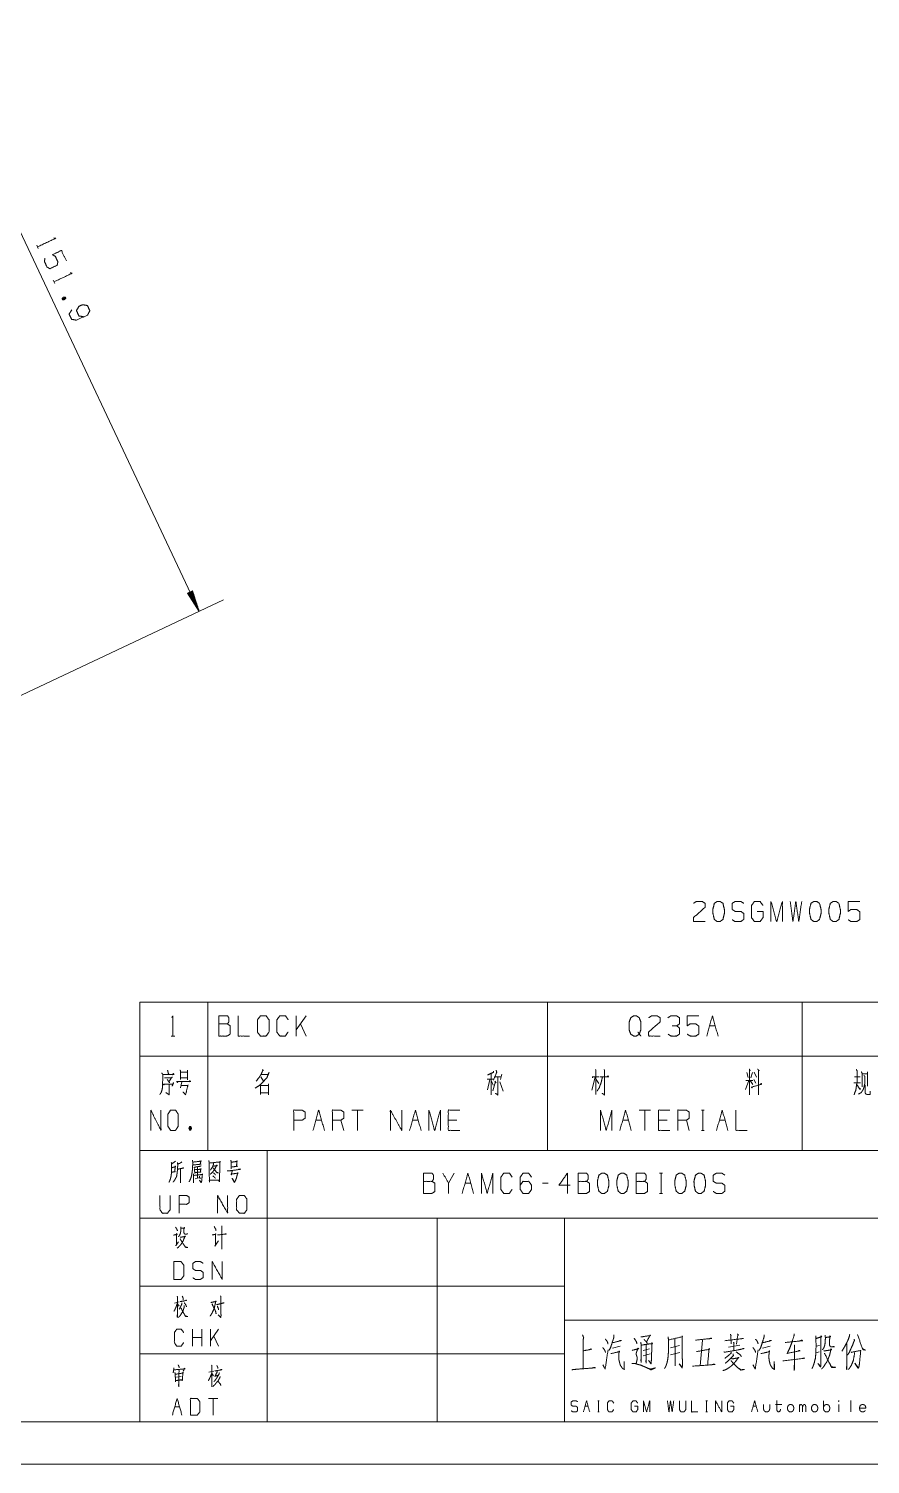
# Model space of a CAD drawing. Header units: millimetres. Extents: x 0 to 420, y 0 to 297.
# Drawn here: x 221.9 to 321, y 0 to 169.2 of the extents above; entities that cross this region are included whole.
import ezdxf

# ---------------------------------------------------------------- set-up
doc = ezdxf.new("R2010")
doc.units = ezdxf.units.MM
doc.layers.add('101', color=7, linetype='Continuous', true_color=0xffffff)

msp = doc.modelspace()

# ---------------------------------------------------------------- linework, layer by layer
at = {"layer": '101', "color": 22, "linetype": 'Continuous', "lineweight": 18}
for p, q in [((209.6, 169.2), (241.98, 100.52)), ((212.37, 86.56), (244.85, 101.88)), ((241.2, 102.96), (240.59, 102.68)), ((240.59, 102.68), (241.98, 100.52)), ((240.6, 102.68), (240.61, 102.65)), ((240.6, 102.68), (240.61, 102.65)), ((240.64, 102.7), (240.82, 102.32)), ((240.69, 102.72), (241.03, 101.99)), ((240.73, 102.74), (241.24, 101.67)), ((240.78, 102.76), (241.45, 101.34)), ((240.83, 102.79), (241.66, 101.01)), ((240.87, 102.81), (241.87, 100.69)), ((240.92, 102.83), (241.92, 100.71)), ((240.96, 102.85), (241.8, 101.08)), ((241.01, 102.87), (241.68, 101.45)), ((241.06, 102.89), (241.56, 101.82)), ((241.1, 102.92), (241.45, 102.19)), ((241.15, 102.94), (241.33, 102.56)), ((241.19, 102.96), (241.21, 102.93)), ((241.19, 102.96), (241.21, 102.93)), ((241.98, 100.52), (241.2, 102.96))]:
    msp.add_line(p, q, dxfattribs=at)
at = {"layer": '101', "color": 72, "linetype": 'Continuous', "lineweight": 18}
for p, q in [((222.84, 143.68), (223.02, 143.3)), ((224.78, 139.56), (224.96, 139.18)), ((226.21, 137.58), (225.89, 137.26)), ((235, 54.46), (243, 54.46)), ((235, 54.46), (235, 48.11)), ((243, 54.46), (283, 54.46)), ((243, 54.46), (243, 48.11)), ((283, 54.46), (313, 54.46)), ((283, 54.46), (283, 48.11)), ((313, 54.46), (338, 54.46)), ((313, 54.46), (313, 48.11)), ((254.57, 52.85), (253.41, 51.2)), ((253.41, 50.48), (253.41, 52.85)), ((254.57, 50.48), (253.9, 51.9)), ((302.09, 51.68), (302.76, 51.68)), ((238.67, 50.48), (239.09, 50.48)), ((235, 48.11), (235, 37)), ((235, 48.11), (243, 48.11)), ((243, 48.11), (243, 37)), ((243, 48.11), (283, 48.11)), ((283, 48.11), (283, 37)), ((283, 48.11), (313, 48.11)), ((313, 48.11), (313, 37)), ((313, 48.11), (338, 48.11)), ((239.76, 46.22), (240.58, 46.22)), ((240.59, 46.45), (240.59, 45.3)), ((276.35, 46.08), (276.35, 43.55)), ((277.63, 45.98), (277.45, 45.35)), ((306.49, 46.18), (306.62, 45.6)), ((307.15, 46.18), (306.94, 45.53)), ((307.33, 46.2), (307.61, 45.62)), ((320.1, 46.03), (320.7, 46.03)), ((320.7, 46.25), (320.7, 44.55)), ((239.76, 45.53), (240.58, 45.53)), ((239.95, 45.08), (239.76, 44.38)), ((239.81, 44.65), (240.59, 44.65)), ((249.23, 45.65), (249.55, 45.17)), ((275.88, 45.4), (276.64, 45.4)), ((276.21, 45.35), (275.95, 44.13)), ((276.39, 45.17), (276.6, 44.7)), ((276.87, 45.12), (276.55, 44)), ((276.78, 45.68), (277.56, 45.68)), ((276.8, 45.17), (276.94, 44.95)), ((277.38, 45.08), (277.79, 43.98)), ((288.6, 45.62), (288.21, 44.08)), ((288.74, 45.35), (289.04, 44.9)), ((306.72, 45.25), (306.32, 44.17)), ((306.37, 45.25), (307.18, 45.25)), ((306.87, 45.25), (307.18, 44.77)), ((307.31, 45.37), (307.52, 44.92)), ((319.06, 44.95), (319.87, 44.95)), ((319.15, 45.65), (319.82, 45.65)), ((261.28, 41.74), (259.94, 41.74)), ((260.61, 41.74), (260.61, 39.36)), ((295.14, 41.74), (293.8, 41.74)), ((294.47, 41.74), (294.47, 39.36)), ((301.12, 41.74), (301.46, 41.74)), ((301.3, 41.74), (301.3, 39.36)), ((240.85, 39.81), (240.99, 39.39)), ((255.72, 40.56), (256.39, 40.56)), ((259, 39.36), (258.67, 40.56)), ((267.1, 40.56), (267.77, 40.56)), ((272.33, 40.56), (271.32, 40.56)), ((291.86, 40.56), (292.53, 40.56)), ((297.08, 40.56), (296.08, 40.56)), ((299.7, 39.36), (299.36, 40.56)), ((301.12, 39.36), (301.46, 39.36)), ((303.24, 40.56), (303.91, 40.56)), ((235, 37), (243, 37)), ((243, 37), (283, 37)), ((283, 37), (313, 37)), ((313, 37), (338, 37)), ((241.79, 35.05), (241.78, 33.74)), ((272.02, 34.3), (271.35, 33.13)), ((296.21, 34.3), (296.55, 34.3)), ((296.39, 34.3), (296.39, 31.93)), ((241.5, 33.66), (242.04, 33.81)), ((273.29, 33.13), (273.96, 33.13)), ((283.07, 33.13), (282.4, 33.13)), ((296.21, 31.93), (296.55, 31.93)), ((239.62, 19.15), (239.06, 19.01)), ((239.43, 18.9), (239.63, 18.63)), ((241.17, 13.94), (241.17, 15.91)), ((242.28, 13.94), (242.28, 15.91)), ((243.29, 13.94), (243.29, 15.91)), ((244.25, 15.91), (243.29, 14.54)), ((242.28, 14.94), (241.17, 14.94)), ((244.25, 13.94), (243.7, 15.12)), ((290.64, 13.69), (291.54, 13.94)), ((294.25, 13.42), (295.03, 13.59)), ((298.54, 14.01), (297.49, 13.73)), ((301.25, 14.63), (300.98, 11.62)), ((304.3, 13.8), (305.66, 14.04)), ((308.32, 13.69), (309.22, 13.94)), ((315.02, 14.01), (314.63, 13.94)), ((294.25, 12.8), (295.08, 13)), ((297.47, 12.9), (298.59, 13.18)), ((315, 13.25), (314.63, 13.14)), ((239.32, 10.28), (239.85, 10.36)), ((243.7, 10.96), (243.12, 10.84)), ((243.49, 10.67), (243.68, 10.43)), ((239.1, 6.79), (239.66, 6.79)), ((244.18, 7.77), (243.07, 7.77)), ((243.62, 7.77), (243.62, 5.8)), ((287.41, 6.84), (287.78, 6.84)), ((288.91, 7.48), (289.1, 7.48)), ((289.01, 7.48), (289.01, 6.17)), ((301.64, 7.48), (301.83, 7.48)), ((301.74, 7.48), (301.74, 6.17)), ((307.21, 6.84), (307.58, 6.84)), ((309.85, 7.04), (310.59, 7.04)), ((312.68, 6.17), (312.68, 7.04)), ((315.51, 6.52), (315.51, 7.48)), ((317.3, 7.04), (317.3, 6.17)), ((318.71, 7.5), (318.71, 6.17)), ((288.91, 6.17), (289.1, 6.17)), ((301.64, 6.17), (301.83, 6.17))]:
    msp.add_line(p, q, dxfattribs=at)
at = {"layer": '101', "color": 133, "linetype": 'Continuous', "lineweight": 18}
for p, q in [((235, 37), (415, 37)), ((235, 37), (235, 5)), ((250, 37), (250, 5)), ((235, 29), (415, 29)), ((270, 29), (270, 5)), ((285, 29), (285, 5)), ((235, 21), (285, 21)), ((285, 17), (394, 17)), ((235, 13), (285, 13)), ((25, 5), (415, 5)), ((235, 5), (415, 5)), ((0, 0), (420, 0))]:
    msp.add_line(p, q, dxfattribs=at)
at = {"layer": '101', "color": 72, "linetype": 'Continuous', "lineweight": 18}
for points, knots in [([(224.84, 144.54), (225.08, 144.5), (222.93, 143.49)], [0, 0, 0.09349, 1, 1]), ([(223.81, 142.15), (223.75, 141.75), (224.04, 141.12), (224.39, 140.92), (225.25, 141.32), (225.33, 141.73), (225.04, 142.36), (224.69, 142.56), (225.75, 143.07), (226.33, 141.83)], [0, 0, 0.062228, 0.168343, 0.230571, 0.376815, 0.441265, 0.54738, 0.609608, 0.79049, 1, 1]), ([(226.78, 140.43), (227.02, 140.38), (224.87, 139.37)], [0, 0, 0.09349, 1, 1]), ([(225.83, 137.4), (225.89, 137.26), (226.13, 137.27), (226.28, 137.44), (226.21, 137.58), (225.99, 137.58), (225.83, 137.4), (226.28, 137.44)], [0, 0, 0.093973, 0.236781, 0.365961, 0.459939, 0.589113, 0.731917, 1, 1]), ([(226.96, 136.06), (226.66, 135.57), (226.96, 134.95), (227.53, 134.85), (228.82, 135.45), (229.1, 135.96), (228.81, 136.58), (228.24, 136.67), (227.81, 136.48), (227.52, 135.98), (227.81, 135.35), (228.39, 135.25)], [0, 0, 0.076856, 0.169524, 0.247726, 0.439296, 0.517499, 0.610167, 0.687024, 0.750924, 0.829127, 0.921796, 1, 1]), ([(300.21, 66.12), (300.53, 66.34), (301.22, 66.34), (301.56, 66.12), (301.56, 65.64), (300.2, 64.44), (300.21, 63.97), (301.56, 63.97)], [0, 0, 0.069691, 0.192976, 0.265273, 0.350227, 0.67474, 0.759753, 1, 1]), ([(303.32, 63.97), (303.66, 64.22), (303.83, 64.92), (303.83, 65.39), (303.66, 66.12), (303.32, 66.34), (302.98, 66.34), (302.65, 66.12), (302.47, 65.39), (302.49, 64.92), (302.65, 64.22), (302.98, 63.97), (303.32, 63.97)], [0, 0, 0.067524, 0.183971, 0.260583, 0.380943, 0.446139, 0.500306, 0.565503, 0.685862, 0.762527, 0.878309, 0.945834, 1, 1]), ([(304.75, 64.19), (305.08, 63.97), (305.77, 63.97), (306.11, 64.22), (306.11, 64.92), (305.77, 65.17), (305.1, 65.17), (304.75, 65.39), (304.75, 66.12), (305.1, 66.34), (305.77, 66.34), (306.11, 66.12)], [0, 0, 0.068034, 0.184057, 0.25452, 0.372336, 0.442799, 0.555843, 0.626371, 0.748394, 0.818922, 0.931966, 1, 1]), ([(307.71, 65.17), (308.39, 65.17), (308.39, 64.44), (308.05, 63.97), (307.36, 63.97), (307.03, 64.44), (307.03, 65.87), (307.38, 66.34), (308.03, 66.34), (308.37, 65.87)], [0, 0, 0.103295, 0.214795, 0.30426, 0.410274, 0.499741, 0.718896, 0.809958, 0.910536, 1, 1]), ([(309.32, 63.97), (309.32, 66.34), (309.99, 63.97), (310.66, 66.34), (310.66, 63.97)], [0, 0, 0.245192, 0.5, 0.754808, 1, 1]), ([(311.6, 66.34), (311.91, 63.97), (312.25, 66.34), (312.6, 63.97), (312.94, 66.34)], [0, 0, 0.249745, 0.499742, 0.750003, 1, 1]), ([(314.7, 63.97), (315.04, 64.22), (315.22, 64.92), (315.22, 65.39), (315.04, 66.12), (314.7, 66.34), (314.37, 66.34), (314.03, 66.12), (313.85, 65.39), (313.87, 64.92), (314.03, 64.22), (314.37, 63.97), (314.7, 63.97)], [0, 0, 0.067524, 0.183971, 0.260583, 0.380943, 0.446139, 0.500306, 0.565503, 0.685862, 0.762527, 0.878309, 0.945834, 1, 1]), ([(316.98, 63.97), (317.32, 64.22), (317.49, 64.92), (317.49, 65.39), (317.32, 66.12), (316.98, 66.34), (316.64, 66.34), (316.31, 66.12), (316.13, 65.39), (316.15, 64.92), (316.31, 64.22), (316.64, 63.97), (316.98, 63.97)], [0, 0, 0.067524, 0.183971, 0.260583, 0.380943, 0.446139, 0.500306, 0.565503, 0.685862, 0.762527, 0.878309, 0.945834, 1, 1]), ([(318.41, 64.19), (318.74, 63.97), (319.43, 63.97), (319.77, 64.19), (319.77, 65.14), (319.43, 65.39), (318.74, 65.39), (318.41, 65.17), (318.41, 66.34), (319.77, 66.34)], [0, 0, 0.06223, 0.168345, 0.230572, 0.376816, 0.441265, 0.54738, 0.609609, 0.79049, 1, 1]), ([(238.74, 52.65), (238.88, 52.85), (238.88, 50.48)], [0, 0, 0.093491, 1, 1]), ([(244.3, 51.9), (244.3, 52.85), (245.31, 52.85), (245.47, 52.63), (245.47, 52.15), (245.31, 51.9), (244.3, 51.9), (244.3, 50.48), (245.29, 50.48), (245.62, 50.7), (245.62, 51.68), (245.31, 51.9)], [0, 0, 0.115917, 0.238846, 0.272468, 0.330427, 0.366584, 0.489512, 0.663388, 0.78416, 0.833484, 0.952452, 1, 1]), ([(246.58, 52.85), (246.58, 50.48), (247.92, 50.48)], [0, 0, 0.638733, 1, 1]), ([(249.19, 50.48), (249.86, 50.48), (250.2, 50.95), (250.2, 52.38), (249.86, 52.85), (249.19, 52.85), (248.83, 52.38), (248.83, 50.95), (249.19, 50.48)], [0, 0, 0.102684, 0.191619, 0.409477, 0.498411, 0.601095, 0.691619, 0.909477, 1, 1]), ([(252.45, 50.95), (252.12, 50.48), (251.46, 50.48), (251.13, 50.95), (251.13, 52.38), (251.46, 52.85), (252.14, 52.85), (252.47, 52.38)], [0, 0, 0.11457, 0.243368, 0.357935, 0.638584, 0.753151, 0.88543, 1, 1]), ([(293.65, 50.95), (293.81, 50.7), (293.48, 50.48), (293.14, 50.48), (292.8, 50.7), (292.63, 51.18), (292.63, 52.15), (292.8, 52.63), (293.14, 52.85), (293.48, 52.85), (293.81, 52.63), (293.99, 52.15), (293.99, 51.2), (293.81, 50.7), (293.99, 50.48)], [0, 0, 0.043279, 0.102317, 0.151367, 0.210407, 0.284429, 0.426831, 0.500853, 0.559894, 0.608944, 0.667982, 0.742004, 0.880755, 0.958211, 1, 1]), ([(294.92, 52.63), (295.24, 52.85), (295.93, 52.85), (296.27, 52.63), (296.27, 52.15), (294.9, 50.95), (294.92, 50.48), (296.27, 50.48)], [0, 0, 0.069691, 0.192979, 0.265274, 0.350227, 0.674741, 0.759752, 1, 1]), ([(298.21, 51.68), (298.54, 51.9), (298.54, 52.63), (298.21, 52.85), (297.52, 52.85), (297.18, 52.63)], [0, 0, 0.153872, 0.429851, 0.583723, 0.846122, 1, 1]), ([(299.46, 50.7), (299.79, 50.48), (300.48, 50.48), (300.82, 50.7), (300.82, 51.65), (300.48, 51.9), (299.79, 51.9), (299.46, 51.68), (299.46, 52.85), (300.82, 52.85)], [0, 0, 0.062229, 0.168345, 0.230571, 0.376816, 0.441264, 0.547379, 0.609609, 0.79049, 1, 1]), ([(297.2, 50.7), (297.52, 50.48), (298.21, 50.48), (298.54, 50.7), (298.54, 51.43), (298.21, 51.68), (297.69, 51.68)], [0, 0, 0.124123, 0.34369, 0.472445, 0.703376, 0.836727, 1, 1]), ([(237.56, 46.13), (237.69, 45.95), (237.66, 44.45), (237.59, 44.08), (237.48, 43.78), (237.34, 43.6)], [0, 0, 0.081566, 0.649824, 0.793832, 0.914832, 1, 1]), ([(237.7, 45.95), (239.01, 45.95), (238.93, 46.08), (238.85, 45.9)], [0, 0, 0.79327, 0.883171, 1, 1]), ([(238.25, 46.45), (238.36, 46), (238.39, 46.08), (238.35, 45.9)], [0, 0, 0.638265, 0.750293, 1, 1]), ([(239.7, 46.47), (239.78, 46.38), (239.78, 45.35)], [0, 0, 0.110318, 1, 1]), ([(249.32, 45.95), (250.08, 45.95), (250.2, 46.18), (249.97, 45.6), (249.55, 45.12), (249.14, 44.7), (248.56, 44.33)], [0, 0, 0.213824, 0.286066, 0.460275, 0.639447, 0.80491, 1, 1]), ([(249.43, 46.55), (249.53, 46.38), (249.48, 46.45), (249.28, 45.98), (249.05, 45.62), (248.7, 45.17)], [0, 0, 0.113643, 0.164652, 0.449685, 0.682203, 1, 1]), ([(276.64, 46.35), (276.64, 46.2), (275.95, 45.9)], [0, 0, 0.166335, 1, 1]), ([(276.94, 46.47), (277.03, 46.22), (276.64, 45.28)], [0, 0, 0.205285, 1, 1]), ([(288.64, 46.55), (288.71, 46.45), (288.71, 43.6)], [0, 0, 0.041199, 1, 1]), ([(289.22, 45.65), (290.21, 45.65), (290.12, 45.78), (290.01, 45.65)], [0, 0, 0.757413, 0.874554, 1, 1]), ([(289.68, 46.53), (289.73, 46.38), (289.73, 43.53), (289.43, 43.73)], [0, 0, 0.047209, 0.892896, 1, 1]), ([(306.76, 46.58), (306.87, 46.38), (306.81, 46.45), (306.81, 43.55)], [0, 0, 0.070344, 0.098885, 1, 1]), ([(307.75, 46.58), (307.93, 46.38), (307.86, 46.45), (307.86, 43.53)], [0, 0, 0.081006, 0.11229, 1, 1]), ([(319.36, 46.55), (319.48, 46.35), (319.48, 45), (319.39, 44.7), (319.36, 44.38), (319.29, 44.03), (319.2, 43.83), (319.11, 43.55)], [0, 0, 0.076125, 0.513098, 0.614331, 0.720148, 0.835726, 0.906504, 1, 1]), ([(320.26, 45.83), (320.38, 45.73), (320.38, 44.85), (320.3, 44.6), (320.26, 44.38), (320.19, 44.2), (320.05, 43.95), (319.91, 43.78), (319.62, 43.63)], [0, 0, 0.062435, 0.405831, 0.509895, 0.599279, 0.673351, 0.786072, 0.874364, 1, 1]), ([(319.96, 46.25), (320.05, 46.1), (320.05, 44.5)], [0, 0, 0.098129, 1, 1]), ([(237.91, 44.83), (237.81, 44.7), (237.77, 44.8), (238.91, 44.8), (238.96, 45), (238.79, 44.55)], [0, 0, 0.074524, 0.127161, 0.67261, 0.770465, 1, 1]), ([(237.89, 45.55), (238.71, 45.55), (238.8, 45.68), (238.41, 45.08), (238.5, 44.95), (238.22, 45.35)], [0, 0, 0.349352, 0.41636, 0.723317, 0.790325, 1, 1]), ([(238.44, 44.83), (238.44, 43.55), (238.03, 43.83)], [0, 0, 0.721581, 1, 1]), ([(239.46, 45.08), (239.41, 45), (239.32, 45.12), (240.97, 45.12), (240.87, 45.2), (240.76, 45.08)], [0, 0, 0.040633, 0.112439, 0.86841, 0.923643, 1, 1]), ([(240.67, 44.73), (240.37, 43.55), (240.07, 43.9)], [0, 0, 0.725031, 1, 1]), ([(249.16, 44.8), (249.21, 44.73), (249.21, 43.6), (249.21, 43.78), (250.15, 43.78), (250.15, 43.55), (250.15, 44.83), (250.15, 44.65), (249.25, 44.65)], [0, 0, 0.018725, 0.248079, 0.283757, 0.474741, 0.520613, 0.780549, 0.816226, 1, 1]), ([(277.15, 45.68), (277.15, 43.53), (276.87, 43.73)], [0, 0, 0.861245, 1, 1]), ([(288.3, 45.53), (288.28, 45.68), (289.1, 45.68)], [0, 0, 0.156667, 1, 1]), ([(289.47, 45.62), (289.4, 45.37), (289.36, 45.15), (289.29, 44.9), (289.18, 44.65), (289.1, 44.38), (288.95, 44.17), (288.85, 43.98)], [0, 0, 0.146031, 0.274053, 0.420084, 0.572724, 0.735083, 0.872755, 1, 1]), ([(307.15, 44.5), (307.1, 44.38), (306.99, 44.45), (308.23, 44.8), (308.17, 44.92), (308.1, 44.77)], [0, 0, 0.073272, 0.143369, 0.837239, 0.91051, 1, 1]), ([(319.47, 44.7), (319.82, 44.17), (319.87, 44.23), (319.73, 44.33)], [0, 0, 0.720064, 0.802978, 1, 1]), ([(320.4, 44.7), (320.4, 43.78), (320.49, 43.65), (320.63, 43.6), (320.99, 43.6), (320.99, 43.98)], [0, 0, 0.472764, 0.551003, 0.627661, 0.808338, 1, 1]), ([(236.28, 39.36), (236.28, 41.74), (237.47, 39.36), (237.47, 41.74)], [0, 0, 0.320621, 0.679379, 1, 1]), ([(238.6, 39.36), (239.2, 39.36), (239.5, 39.84), (239.5, 41.26), (239.2, 41.74), (238.6, 41.74), (238.29, 41.26), (238.29, 39.84), (238.6, 39.36)], [0, 0, 0.094594, 0.183574, 0.409674, 0.498654, 0.593248, 0.683574, 0.909674, 1, 1]), ([(253.11, 39.36), (253.11, 41.74), (254.11, 41.74), (254.45, 41.51), (254.45, 40.79), (254.1, 40.56), (253.11, 40.56)], [0, 0, 0.401146, 0.571314, 0.639588, 0.762043, 0.832817, 1, 1]), ([(257.66, 39.36), (257.66, 41.74), (258.67, 41.74), (259, 41.51), (259, 40.79), (258.67, 40.56), (257.66, 40.56)], [0, 0, 0.400952, 0.571034, 0.639278, 0.761674, 0.829918, 1, 1]), ([(264.49, 39.36), (264.49, 41.74), (265.83, 39.36), (265.83, 41.74)], [0, 0, 0.317574, 0.682426, 1, 1]), ([(269.04, 39.36), (269.04, 41.74), (269.71, 39.36), (270.38, 41.74), (270.38, 39.36)], [0, 0, 0.245192, 0.5, 0.754808, 1, 1]), ([(272.66, 39.36), (271.32, 39.36), (271.32, 41.74), (272.66, 41.74)], [0, 0, 0.26539, 0.73461, 1, 1]), ([(289.25, 39.36), (289.25, 41.74), (289.92, 39.36), (290.59, 41.74), (290.59, 39.36)], [0, 0, 0.245192, 0.5, 0.754808, 1, 1]), ([(297.42, 39.36), (296.08, 39.36), (296.08, 41.74), (297.42, 41.74)], [0, 0, 0.26539, 0.73461, 1, 1]), ([(298.35, 39.36), (298.35, 41.74), (299.36, 41.74), (299.7, 41.51), (299.7, 40.79), (299.36, 40.56), (298.35, 40.56)], [0, 0, 0.400952, 0.571034, 0.639278, 0.761674, 0.829918, 1, 1]), ([(305.18, 41.74), (305.18, 39.36), (306.53, 39.36)], [0, 0, 0.638733, 1, 1]), ([(240.85, 39.39), (240.99, 39.39), (241.07, 39.61), (240.99, 39.81), (240.85, 39.81), (240.77, 39.61), (240.85, 39.39), (240.99, 39.81)], [0, 0, 0.086283, 0.23189, 0.363169, 0.449452, 0.580731, 0.726338, 1, 1]), ([(239.2, 35.73), (239.14, 35.69), (238.72, 35.4), (238.69, 35.58), (238.73, 35.4), (238.73, 34.83), (238.72, 34.47), (238.7, 34.23), (238.67, 33.99), (238.62, 33.77), (238.56, 33.55), (238.48, 33.39), (238.42, 33.26)], [0, 0, 0.024363, 0.186803, 0.243942, 0.302154, 0.485023, 0.597668, 0.675195, 0.753199, 0.825098, 0.898191, 0.953346, 1, 1]), ([(239.94, 35.64), (239.69, 35.47), (239.45, 35.4), (239.42, 35.58), (239.45, 35.31), (239.44, 35.05), (239.42, 34.76), (239.4, 34.52), (239.37, 34.3), (239.34, 34.05), (239.3, 33.88), (239.22, 33.74), (239.14, 33.59), (239.06, 33.46), (238.98, 33.35), (238.9, 33.26)], [0, 0, 0.096323, 0.172941, 0.229419, 0.31342, 0.396988, 0.487497, 0.564126, 0.634338, 0.711439, 0.768976, 0.817389, 0.871907, 0.92032, 0.962889, 1, 1]), ([(241.2, 35.84), (241.21, 35.64), (241.21, 35.29), (241.2, 34.96), (241.18, 34.74), (241.15, 34.45), (241.11, 34.21), (241.06, 33.94), (241, 33.74), (240.92, 33.55), (240.79, 33.3)], [0, 0, 0.076501, 0.212087, 0.339339, 0.424292, 0.535104, 0.630036, 0.733301, 0.813244, 0.895184, 1, 1]), ([(241.25, 35.62), (242.21, 35.73), (242.17, 35.78), (242.12, 35.38), (242.2, 35.38), (241.23, 35.27)], [0, 0, 0.39108, 0.416924, 0.577585, 0.60892, 1, 1]), ([(243.12, 35.8), (243.15, 35.51), (243.18, 33.24), (243.17, 33.48), (244.27, 33.48), (244.2, 33.5), (244.04, 33.48)], [0, 0, 0.069512, 0.617083, 0.675676, 0.942511, 0.962039, 1, 1]), ([(243.17, 35.51), (244.48, 35.64), (244.43, 35.71), (244.4, 35.51), (244.38, 33.52), (244.37, 33.3), (244.26, 33.48)], [0, 0, 0.32813, 0.348326, 0.398409, 0.893176, 0.948286, 1, 1]), ([(245.69, 35.86), (245.76, 35.6), (245.76, 34.83), (245.76, 35.03), (246.51, 35.14), (246.38, 35.14), (246.41, 35.69), (246.43, 35.78), (246.46, 35.71), (246.35, 35.69), (245.76, 35.6)], [0, 0, 0.076615, 0.294118, 0.350048, 0.563217, 0.598361, 0.753969, 0.779212, 0.799823, 0.831203, 1, 1]), ([(238.76, 34.41), (238.8, 34.43), (239.15, 34.5), (239.11, 34.47), (239.15, 35.16), (239.19, 35.07), (238.75, 34.96)], [0, 0, 0.022681, 0.239273, 0.269981, 0.676983, 0.732557, 1, 1]), ([(239.44, 34.78), (240.14, 34.92), (240.09, 34.94), (240.01, 34.89)], [0, 0, 0.834819, 0.895271, 1, 1]), ([(239.79, 34.83), (239.79, 33.19), (239.78, 33.3), (239.79, 33.48)], [0, 0, 0.849785, 0.907773, 1, 1]), ([(241.29, 34.23), (241.31, 34.03), (241.32, 33.52), (241.31, 33.19), (241.29, 33.28), (241.32, 33.5)], [0, 0, 0.147471, 0.523365, 0.768668, 0.835023, 1, 1]), ([(241.32, 34.05), (242.39, 34.16), (242.35, 34.23), (242.34, 34.12), (242.29, 33.61), (242.28, 33.41), (242.21, 33.19), (242.01, 33.48), (242.23, 33.26)], [0, 0, 0.374083, 0.399749, 0.43883, 0.61759, 0.687459, 0.767887, 0.891105, 1, 1]), ([(242.2, 35.18), (242.15, 35.14), (241.76, 35.07), (241.54, 35.03), (241.34, 34.98)], [0, 0, 0.07226, 0.516589, 0.766867, 1, 1]), ([(241.42, 34.87), (241.43, 34.72), (241.46, 34.27), (241.45, 34.39), (242.18, 34.45), (242.12, 34.45), (242.17, 34.85), (242.2, 34.78), (241.43, 34.72)], [0, 0, 0.056492, 0.217482, 0.258029, 0.525926, 0.548635, 0.694164, 0.720796, 1, 1]), ([(242, 33.94), (242.06, 33.77), (242.09, 33.63)], [0, 0, 0.579215, 1, 1]), ([(243.6, 35.16), (243.66, 35.14), (244.1, 35.2), (244.06, 35.27), (243.85, 34.85), (243.7, 34.63), (243.56, 34.45), (243.42, 34.3), (243.26, 34.19)], [0, 0, 0.033928, 0.260451, 0.302015, 0.540804, 0.679359, 0.795007, 0.902031, 1, 1]), ([(243.68, 35.49), (243.68, 35.38), (243.54, 35.05), (243.37, 34.78), (243.29, 34.67)], [0, 0, 0.119857, 0.510439, 0.853216, 1, 1]), ([(243.57, 34.92), (243.62, 34.92), (244.1, 34.34), (244.27, 34.34), (244.1, 34.39), (244.02, 34.43)], [0, 0, 0.037884, 0.645156, 0.784053, 0.927468, 1, 1]), ([(243.59, 33.99), (243.79, 33.83), (243.88, 33.72)], [0, 0, 0.637944, 1, 1]), ([(243.65, 34.36), (243.82, 34.21), (243.9, 34.1)], [0, 0, 0.630834, 1, 1]), ([(245.27, 34.58), (245.48, 34.58), (245.88, 34.63), (246.88, 34.78), (246.77, 34.8), (246.61, 34.76)], [0, 0, 0.107045, 0.322389, 0.855631, 0.914429, 1, 1]), ([(245.87, 34.63), (245.76, 34.1), (245.72, 34.19), (246.55, 34.32), (246.51, 34.41), (246.51, 34.32), (246.41, 33.94), (246.35, 33.7), (246.27, 33.5), (246.21, 33.35), (246.16, 33.24), (246.13, 33.22), (245.85, 33.72), (246.15, 33.26)], [0, 0, 0.136367, 0.159976, 0.371153, 0.396349, 0.418608, 0.516111, 0.579315, 0.633124, 0.675136, 0.705359, 0.714999, 0.861275, 1, 1]), ([(268.4, 33.35), (268.4, 34.3), (269.41, 34.3), (269.57, 34.08), (269.57, 33.6), (269.41, 33.35), (268.4, 33.35), (268.4, 31.93), (269.39, 31.93), (269.73, 32.15), (269.73, 33.13), (269.41, 33.35)], [0, 0, 0.115917, 0.238847, 0.27247, 0.330429, 0.366585, 0.489516, 0.663391, 0.784165, 0.833487, 0.952454, 1, 1]), ([(271.35, 31.93), (271.35, 33.13), (270.68, 34.3)], [0, 0, 0.469959, 1, 1]), ([(275.23, 31.93), (275.23, 34.3), (275.9, 31.93), (276.57, 34.3), (276.57, 31.93)], [0, 0, 0.245192, 0.5, 0.754808, 1, 1]), ([(278.83, 32.4), (278.5, 31.93), (277.84, 31.93), (277.51, 32.4), (277.51, 33.83), (277.84, 34.3), (278.52, 34.3), (278.85, 33.83)], [0, 0, 0.114568, 0.243366, 0.357936, 0.638584, 0.753154, 0.885432, 1, 1]), ([(279.78, 32.88), (280.1, 33.35), (280.79, 33.35), (281.13, 32.88), (281.13, 32.4), (280.79, 31.93), (280.1, 31.93), (279.78, 32.4), (279.78, 33.83), (280.1, 34.3), (280.79, 34.3), (281.13, 33.83)], [0, 0, 0.076964, 0.169761, 0.248073, 0.312018, 0.39033, 0.483127, 0.560092, 0.751926, 0.828891, 0.921688, 1, 1]), ([(285.68, 32.88), (284.34, 32.88), (285.34, 34.3), (285.34, 31.93)], [0, 0, 0.245869, 0.565294, 1, 1]), ([(286.61, 33.35), (286.61, 34.3), (287.62, 34.3), (287.78, 34.08), (287.78, 33.6), (287.62, 33.35), (286.61, 33.35), (286.61, 31.93), (287.6, 31.93), (287.94, 32.15), (287.94, 33.13), (287.62, 33.35)], [0, 0, 0.115917, 0.238846, 0.272469, 0.330427, 0.366584, 0.489512, 0.663388, 0.78416, 0.833485, 0.952452, 1, 1]), ([(289.72, 31.93), (290.06, 32.18), (290.23, 32.88), (290.23, 33.35), (290.06, 34.08), (289.72, 34.3), (289.38, 34.3), (289.05, 34.08), (288.87, 33.35), (288.89, 32.88), (289.05, 32.18), (289.38, 31.93), (289.72, 31.93)], [0, 0, 0.067524, 0.183971, 0.260583, 0.380942, 0.446139, 0.500306, 0.565503, 0.685862, 0.762528, 0.878309, 0.945833, 1, 1]), ([(292, 31.93), (292.33, 32.18), (292.51, 32.88), (292.51, 33.35), (292.33, 34.08), (292, 34.3), (291.66, 34.3), (291.33, 34.08), (291.15, 33.35), (291.17, 32.88), (291.33, 32.18), (291.66, 31.93), (292, 31.93)], [0, 0, 0.067527, 0.183972, 0.260584, 0.380943, 0.446142, 0.500305, 0.565505, 0.685864, 0.762529, 0.87831, 0.945837, 1, 1]), ([(293.44, 33.35), (293.44, 34.3), (294.45, 34.3), (294.61, 34.08), (294.61, 33.6), (294.45, 33.35), (293.44, 33.35), (293.44, 31.93), (294.43, 31.93), (294.77, 32.15), (294.77, 33.13), (294.45, 33.35)], [0, 0, 0.115917, 0.238846, 0.272469, 0.330427, 0.366584, 0.489512, 0.663388, 0.78416, 0.833485, 0.952452, 1, 1]), ([(298.83, 31.93), (299.16, 32.18), (299.34, 32.88), (299.34, 33.35), (299.16, 34.08), (298.83, 34.3), (298.49, 34.3), (298.16, 34.08), (297.98, 33.35), (298, 32.88), (298.16, 32.18), (298.49, 31.93), (298.83, 31.93)], [0, 0, 0.067524, 0.183971, 0.260583, 0.380942, 0.446139, 0.500306, 0.565503, 0.685862, 0.762528, 0.878309, 0.945833, 1, 1]), ([(301.1, 31.93), (301.44, 32.18), (301.62, 32.88), (301.62, 33.35), (301.44, 34.08), (301.1, 34.3), (300.77, 34.3), (300.43, 34.08), (300.25, 33.35), (300.27, 32.88), (300.43, 32.18), (300.77, 31.93), (301.1, 31.93)], [0, 0, 0.067524, 0.183971, 0.260583, 0.380942, 0.446139, 0.500306, 0.565503, 0.685862, 0.762528, 0.878309, 0.945833, 1, 1]), ([(302.53, 32.15), (302.87, 31.93), (303.56, 31.93), (303.89, 32.18), (303.89, 32.88), (303.56, 33.13), (302.88, 33.13), (302.53, 33.35), (302.53, 34.08), (302.88, 34.3), (303.56, 34.3), (303.89, 34.08)], [0, 0, 0.068037, 0.184056, 0.254519, 0.372335, 0.442798, 0.555842, 0.62637, 0.748394, 0.818921, 0.931966, 1, 1]), ([(237.36, 31.68), (237.36, 30), (237.64, 29.58), (238.23, 29.58), (238.54, 30), (238.54, 31.68)], [0, 0, 0.33715, 0.438599, 0.557782, 0.66285, 1, 1]), ([(239.62, 29.58), (239.62, 31.68), (240.51, 31.68), (240.81, 31.48), (240.81, 30.84), (240.49, 30.64), (239.62, 30.64)], [0, 0, 0.401145, 0.571312, 0.639588, 0.762043, 0.832818, 1, 1]), ([(244.15, 29.58), (244.15, 31.68), (245.33, 29.58), (245.33, 31.68)], [0, 0, 0.317575, 0.682425, 1, 1]), ([(246.71, 29.58), (247.3, 29.58), (247.59, 30), (247.59, 31.26), (247.3, 31.68), (246.71, 31.68), (246.39, 31.26), (246.39, 30), (246.71, 29.58)], [0, 0, 0.102684, 0.19162, 0.409478, 0.498414, 0.601098, 0.69162, 0.909478, 1, 1]), ([(238.96, 27.01), (239.39, 27.1), (239.32, 27.19), (239.31, 27.01), (239.29, 25.84), (239.21, 25.75), (239.54, 26.22)], [0, 0, 0.167422, 0.209474, 0.278414, 0.733408, 0.779231, 1, 1]), ([(239.2, 27.94), (239.39, 27.63), (239.42, 27.5)], [0, 0, 0.726452, 1, 1]), ([(239.81, 27.98), (239.82, 27.78), (239.82, 27.56), (239.79, 27.37), (239.75, 27.17), (239.68, 27.03), (239.62, 26.92), (239.54, 26.81)], [0, 0, 0.161539, 0.340478, 0.503498, 0.668955, 0.787647, 0.890428, 1, 1]), ([(239.84, 27.81), (240.26, 27.85), (240.23, 27.92), (240.18, 27.74), (240.18, 27.59), (240.18, 27.3), (240.2, 27.23), (240.23, 27.17), (240.29, 27.14), (240.37, 27.12), (240.48, 27.12), (240.54, 27.14), (240.59, 27.19)], [0, 0, 0.256861, 0.301243, 0.412007, 0.505689, 0.679669, 0.720918, 0.765306, 0.805452, 0.854617, 0.920845, 0.960991, 1, 1]), ([(243.51, 27.03), (243.94, 27.12), (243.91, 27.17), (243.88, 25.8), (243.82, 25.71), (244.24, 26.33)], [0, 0, 0.163595, 0.183435, 0.685805, 0.725489, 1, 1]), ([(243.74, 28.03), (243.93, 27.7), (243.96, 27.56)], [0, 0, 0.736529, 1, 1]), ([(244.15, 27.03), (245.16, 27.14), (245.1, 27.17), (244.97, 27.12)], [0, 0, 0.837047, 0.891364, 1, 1]), ([(244.63, 28.09), (244.65, 27.94), (244.65, 25.36), (244.63, 25.53), (244.65, 25.75)], [0, 0, 0.049515, 0.872926, 0.929447, 1, 1]), ([(239.75, 26.75), (240.35, 26.86), (240.31, 26.92), (240.17, 26.53), (240.09, 26.35), (240.01, 26.2), (239.89, 26), (239.75, 25.82), (239.6, 25.67), (239.5, 25.55), (239.4, 25.49)], [0, 0, 0.254941, 0.288363, 0.462053, 0.541623, 0.612966, 0.709673, 0.80267, 0.888733, 0.952733, 1, 1]), ([(239.73, 26.55), (239.76, 26.55), (240.34, 25.58), (240.63, 25.55), (240.34, 25.62), (240.26, 25.71)], [0, 0, 0.016597, 0.617583, 0.775731, 0.937327, 1, 1]), ([(238.98, 21.79), (239.85, 21.79), (240.17, 22.21), (240.17, 23.47), (239.85, 23.89), (238.98, 23.89), (238.98, 21.79)], [0, 0, 0.142136, 0.227161, 0.43179, 0.516816, 0.658952, 1, 1]), ([(241.23, 21.99), (241.52, 21.79), (242.13, 21.79), (242.43, 22.01), (242.43, 22.63), (242.13, 22.85), (241.54, 22.85), (241.23, 23.05), (241.23, 23.69), (241.54, 23.89), (242.13, 23.89), (242.43, 23.69)], [0, 0, 0.068036, 0.184055, 0.254519, 0.372335, 0.4428, 0.555844, 0.62637, 0.748394, 0.81892, 0.931964, 1, 1]), ([(243.51, 21.79), (243.51, 23.89), (244.69, 21.79), (244.69, 23.89)], [0, 0, 0.317575, 0.682425, 1, 1]), ([(239.41, 19.01), (239.32, 18.72), (239.22, 18.47), (239.12, 18.24), (239, 18.03)], [0, 0, 0.285939, 0.539663, 0.775435, 1, 1]), ([(239.37, 19.83), (239.44, 19.71), (239.41, 19.75), (239.41, 17.31), (239.38, 17.45), (239.41, 17.66)], [0, 0, 0.048142, 0.065074, 0.880813, 0.930182, 1, 1]), ([(240.2, 18.72), (240.22, 18.55), (240.13, 18.26), (240.04, 18.03), (239.94, 17.85), (239.76, 17.56), (239.66, 17.43), (239.53, 17.31)], [0, 0, 0.103476, 0.291956, 0.443856, 0.576191, 0.787107, 0.887318, 1, 1]), ([(239.94, 19.03), (239.92, 18.86), (239.78, 18.57), (239.68, 18.36), (239.62, 18.28)], [0, 0, 0.201933, 0.596284, 0.876828, 1, 1]), ([(239.75, 19.17), (240.49, 19.32), (240.44, 19.34), (240.36, 19.29)], [0, 0, 0.838754, 0.907252, 1, 1]), ([(239.97, 19.83), (240.06, 19.65), (240.09, 19.52), (240.09, 19.4)], [0, 0, 0.449924, 0.728677, 1, 1]), ([(240.22, 19.03), (240.39, 18.8), (240.44, 18.69), (240.49, 18.57)], [0, 0, 0.535199, 0.744449, 1, 1]), ([(243.33, 19.07), (243.98, 19.19), (243.93, 19.25), (243.89, 19.01), (243.83, 18.76), (243.77, 18.49), (243.65, 18.16), (243.52, 17.89), (243.51, 17.85), (243.39, 17.66), (243.25, 17.45)], [0, 0, 0.244428, 0.272774, 0.366789, 0.461906, 0.564547, 0.695473, 0.807142, 0.823507, 0.905515, 1, 1]), ([(243.48, 18.92), (243.87, 18.12), (243.95, 17.89), (243.96, 17.74)], [0, 0, 0.70022, 0.886543, 1, 1]), ([(244.01, 18.84), (244.05, 18.82), (244.9, 19.03), (244.84, 19.05), (244.78, 19.01)], [0, 0, 0.045965, 0.873307, 0.932104, 1, 1]), ([(244.11, 18.65), (244.24, 18.34), (244.25, 18.2)], [0, 0, 0.698424, 1, 1]), ([(244.5, 19.85), (244.53, 19.63), (244.53, 18.05), (244.55, 17.54), (244.53, 17.33), (244.52, 17.29), (244.2, 17.62), (244.52, 17.33)], [0, 0, 0.066217, 0.519982, 0.669307, 0.729162, 0.741827, 0.875056, 1, 1]), ([(239.81, 18.43), (239.85, 18.38), (240.36, 17.43), (240.64, 17.41), (240.38, 17.47), (240.3, 17.56)], [0, 0, 0.033497, 0.633662, 0.788434, 0.938664, 1, 1]), ([(240.14, 14.34), (239.87, 13.94), (239.32, 13.94), (239.05, 14.34), (239.05, 15.52), (239.32, 15.91), (239.88, 15.91), (240.16, 15.52)], [0, 0, 0.114569, 0.243366, 0.357935, 0.638584, 0.753153, 0.885431, 1, 1]), ([(287.13, 15.25), (287.27, 14.9), (287.23, 15.01), (287.2, 14.28), (287.2, 12.25), (287.18, 11.28)], [0, 0, 0.088891, 0.116032, 0.287978, 0.770794, 1, 1]), ([(290.83, 15.25), (290.83, 15.01), (290.59, 14.25), (290.42, 13.73), (290.25, 13.42)], [0, 0, 0.124612, 0.535976, 0.817159, 1, 1]), ([(294, 15.01), (295.13, 15.18), (295.1, 15.25), (294.66, 14.42), (294.37, 14.7), (294.69, 14.38), (294.74, 14.25)], [0, 0, 0.361753, 0.385074, 0.683733, 0.811934, 0.953357, 1, 1]), ([(304.54, 15.32), (304.64, 15.18), (304.59, 15.18), (304.64, 14.18)], [0, 0, 0.138589, 0.178592, 1, 1]), ([(305.37, 15.39), (305.51, 15.21), (305.42, 15.28), (305.25, 14.14)], [0, 0, 0.151118, 0.230947, 1, 1]), ([(308.51, 15.25), (308.51, 15.01), (308.27, 14.25), (308.1, 13.73), (307.93, 13.42)], [0, 0, 0.124612, 0.535976, 0.817159, 1, 1]), ([(312.05, 15.39), (312.05, 15.18), (311.73, 14.21), (311.51, 13.66), (311.24, 13.07), (311.2, 13.07), (312.76, 13.38), (312.66, 13.42), (312.44, 13.32)], [0, 0, 0.046524, 0.275032, 0.408545, 0.553501, 0.564465, 0.92219, 0.945453, 1, 1]), ([(318.59, 15.28), (318.56, 15.11), (318.39, 14.63), (318.22, 14.28), (318, 13.87), (317.83, 13.59), (317.68, 13.35)], [0, 0, 0.081145, 0.319756, 0.499049, 0.717311, 0.868474, 1, 1]), ([(319.49, 15.25), (319.56, 15.18), (320.12, 13.52), (320.46, 13.45), (320.15, 13.59), (320.05, 13.73)], [0, 0, 0.037082, 0.681737, 0.810185, 0.937687, 1, 1]), ([(287.23, 13.38), (288.2, 13.56), (288.13, 13.59), (287.96, 13.52)], [0, 0, 0.788943, 0.853361, 1, 1]), ([(289.52, 13.76), (289.74, 13.45), (289.79, 13.35), (289.83, 13.18)], [0, 0, 0.564231, 0.734008, 1, 1]), ([(289.81, 14.76), (290.03, 14.49), (290.08, 14.35), (290.13, 14.18)], [0, 0, 0.519919, 0.73571, 1, 1]), ([(290.66, 14.32), (291.71, 14.59), (291.54, 14.59), (291.37, 14.49)], [0, 0, 0.745411, 0.862774, 1, 1]), ([(292.96, 13.42), (293.74, 13.63), (293.66, 13.69), (293.59, 13.49), (293.47, 13.18), (293.44, 13.04), (293.47, 12.87), (293.54, 12.66), (293.57, 12.42), (293.49, 12.07), (293.44, 11.87)], [0, 0, 0.288064, 0.323943, 0.402265, 0.521269, 0.571261, 0.63341, 0.711732, 0.798322, 0.924133, 1, 1]), ([(293.2, 14.87), (293.47, 14.45), (293.54, 14.21)], [0, 0, 0.661595, 1, 1]), ([(293.98, 14.38), (294.05, 14.01), (294.05, 12), (294, 12.25), (294.05, 12.59)], [0, 0, 0.129595, 0.800553, 0.883167, 1, 1]), ([(294.05, 14.04), (294.93, 14.18), (295.35, 14.21), (295.3, 14.35), (295.27, 13.28), (295.25, 12.63), (295.22, 12.07), (295.2, 11.83), (294.91, 12.25)], [0, 0, 0.19844, 0.29133, 0.324006, 0.56283, 0.709269, 0.832622, 0.88681, 1, 1]), ([(294.61, 14.07), (294.61, 13.21), (294.64, 12.38), (294.64, 11.9), (294.59, 12.14), (294.64, 12.56)], [0, 0, 0.304008, 0.595981, 0.766226, 0.853067, 1, 1]), ([(297.2, 15.01), (297.27, 14.59), (297.25, 14.18), (297.25, 13.45), (297.22, 12.8), (297.17, 12.42), (297.1, 12.04), (296.98, 11.66), (296.88, 11.45), (296.78, 11.28)], [0, 0, 0.110336, 0.219176, 0.409317, 0.581468, 0.681885, 0.783317, 0.887931, 0.947989, 1, 1]), ([(297.27, 14.66), (298.91, 15.04), (298.86, 15.14), (298.86, 14.63), (298.88, 13.21), (298.88, 12.38), (298.91, 11.87), (298.88, 11.52), (298.88, 11.35), (298.52, 11.83), (298.86, 11.45)], [0, 0, 0.250211, 0.267275, 0.344454, 0.55544, 0.678925, 0.756189, 0.80777, 0.833496, 0.923863, 1, 1]), ([(298, 14.8), (298.05, 12.07), (298.05, 11.59), (298.03, 11.8), (298.05, 12.21)], [0, 0, 0.711345, 0.837386, 0.891777, 1, 1]), ([(300.42, 14.63), (302.34, 14.83), (302.25, 14.87), (302.08, 14.8)], [0, 0, 0.870762, 0.917258, 1, 1]), ([(300.56, 13.28), (302.1, 13.56), (302.03, 13.66), (301.86, 11.69)], [0, 0, 0.426351, 0.460965, 1, 1]), ([(303.78, 13.25), (303.86, 13.21), (303.9, 13.21), (305.15, 13.42), (306.15, 13.63), (306.08, 13.66), (305.91, 13.59)], [0, 0, 0.030219, 0.048442, 0.519512, 0.900991, 0.93121, 1, 1]), ([(303.88, 14.56), (306.08, 14.83), (305.95, 14.83), (305.81, 14.76)], [0, 0, 0.886329, 0.935184, 1, 1]), ([(304.9, 14.38), (305, 14.28), (304.95, 14.25), (304.93, 13.42)], [0, 0, 0.138047, 0.196037, 1, 1]), ([(307.2, 13.76), (307.42, 13.45), (307.47, 13.35), (307.51, 13.18)], [0, 0, 0.564239, 0.734012, 1, 1]), ([(307.49, 14.76), (307.71, 14.49), (307.76, 14.35), (307.81, 14.18)], [0, 0, 0.519919, 0.73571, 1, 1]), ([(308.34, 14.32), (309.39, 14.59), (309.22, 14.59), (309.05, 14.49)], [0, 0, 0.745418, 0.86277, 1, 1]), ([(310.98, 14.35), (313.05, 14.56), (312.95, 14.63), (312.68, 14.52)], [0, 0, 0.836554, 0.884532, 1, 1]), ([(312.07, 14.04), (312.1, 13.87), (312.07, 11.07), (312.05, 11.35), (312.07, 11.69)], [0, 0, 0.048504, 0.826565, 0.903707, 1, 1]), ([(314.59, 15.14), (314.61, 14.87), (314.63, 14.01), (314.61, 13.18), (314.56, 12.52), (314.41, 11.94), (314.27, 11.52), (314.15, 11.28)], [0, 0, 0.070329, 0.28934, 0.499598, 0.66644, 0.819873, 0.931329, 1, 1]), ([(314.66, 14.83), (315.29, 15.04), (315.2, 15.11), (315.2, 11.76), (315.17, 11.52), (315.15, 11.45), (314.85, 11.9), (315.15, 11.52)], [0, 0, 0.122094, 0.143965, 0.756447, 0.800872, 0.814266, 0.912285, 1, 1]), ([(315.54, 13.35), (316.46, 13.49), (316.39, 13.63), (316.32, 13.25), (316.22, 12.83), (316.12, 12.59), (316.02, 12.31), (315.88, 12.04), (315.68, 11.76), (315.54, 11.52), (315.39, 11.35), (315.27, 11.25)], [0, 0, 0.248088, 0.28944, 0.391759, 0.504363, 0.573317, 0.650816, 0.73352, 0.823008, 0.897766, 0.957654, 1, 1]), ([(315.71, 15.21), (315.73, 14.87), (315.71, 14.42), (315.66, 14.04), (315.56, 13.76), (315.44, 13.56), (315.37, 13.49)], [0, 0, 0.190955, 0.438946, 0.650198, 0.811822, 0.94447, 1, 1]), ([(315.76, 14.94), (316.34, 15.04), (316.27, 15.14), (316.22, 14.63), (316.22, 14.18), (316.24, 13.94), (316.37, 13.83), (316.81, 13.83), (316.71, 13.9), (316.54, 13.83)], [0, 0, 0.209703, 0.254415, 0.437769, 0.595975, 0.681595, 0.738019, 0.892888, 0.935041, 1, 1]), ([(318.27, 14.25), (318.24, 11.14), (318.22, 11.42), (318.27, 11.69)], [0, 0, 0.847819, 0.923473, 1, 1]), ([(319.12, 14.76), (319.15, 14.63), (318.93, 14.04), (318.83, 13.83), (318.68, 13.49), (318.54, 13.18), (318.34, 12.87)], [0, 0, 0.067376, 0.36846, 0.478481, 0.658656, 0.823687, 1, 1]), ([(289.52, 11.73), (289.79, 11.21), (290.13, 13.49)], [0, 0, 0.202025, 1, 1]), ([(290.44, 13.04), (291.49, 13.28), (291.44, 13.38), (291.42, 13.14), (291.4, 12.8), (291.4, 12.56), (291.42, 12.28), (291.52, 11.87), (291.59, 11.66), (291.69, 11.52), (291.79, 11.35), (291.91, 11.25), (292.05, 11.18), (292.03, 12.11), (292.01, 11.25)], [0, 0, 0.198341, 0.219427, 0.264158, 0.327895, 0.3724, 0.423461, 0.501845, 0.542306, 0.573453, 0.609975, 0.639452, 0.669269, 0.84099, 1, 1]), ([(292.93, 11.87), (293.13, 11.9), (293.35, 11.87), (293.66, 11.76), (293.98, 11.69), (294.44, 11.49), (294.86, 11.31), (295.18, 11.14), (295.74, 11.38), (295.18, 11.21), (294.91, 11.28)], [0, 0, 0.051192, 0.108601, 0.194771, 0.278606, 0.409731, 0.525759, 0.619013, 0.776803, 0.92843, 1, 1]), ([(304.69, 12.49), (304.76, 12.42), (305.54, 12.56), (305.49, 12.59), (305.2, 12.18), (305.03, 11.97), (304.83, 11.76), (304.61, 11.56), (304.37, 11.38), (304.1, 11.21), (303.88, 11.11), (303.64, 11.04)], [0, 0, 0.029336, 0.260529, 0.277957, 0.425844, 0.50411, 0.587085, 0.675092, 0.762231, 0.855274, 0.926064, 1, 1]), ([(304.61, 13.21), (304.64, 13.07), (304.59, 13.07), (304.3, 12.8), (303.9, 12.49)], [0, 0, 0.128573, 0.17333, 0.54243, 1, 1]), ([(304.86, 13), (304.9, 12.76), (304.86, 12.8), (304.51, 12.42), (304.22, 12.14), (303.93, 11.9)], [0, 0, 0.154138, 0.191518, 0.510905, 0.762591, 1, 1]), ([(304.59, 12.18), (304.66, 12.18), (304.81, 11.97), (305.34, 11.45), (305.76, 11.11), (306.22, 11.18), (305.78, 11.14), (305.59, 11.28)], [0, 0, 0.026517, 0.118384, 0.388536, 0.584008, 0.7538, 0.913392, 1, 1]), ([(305.22, 13.25), (305.71, 12.9), (305.83, 12.69)], [0, 0, 0.713213, 1, 1]), ([(307.2, 11.73), (307.47, 11.21), (307.81, 13.49)], [0, 0, 0.202027, 1, 1]), ([(308.12, 13.04), (309.17, 13.28), (309.12, 13.38), (309.1, 13.14), (309.08, 12.8), (309.08, 12.56), (309.1, 12.28), (309.2, 11.87), (309.27, 11.66), (309.37, 11.52), (309.47, 11.35), (309.59, 11.25), (309.73, 11.18), (309.71, 12.11), (309.68, 11.25)], [0, 0, 0.198341, 0.219426, 0.264158, 0.327895, 0.3724, 0.423461, 0.501845, 0.542305, 0.57345, 0.609972, 0.639449, 0.66927, 0.84099, 1, 1]), ([(310.71, 12.18), (313.29, 12.49), (313.17, 12.52), (312.95, 12.45)], [0, 0, 0.879479, 0.922284, 1, 1]), ([(315.59, 13.04), (315.66, 13.04), (316.44, 11.42), (316.93, 11.42), (316.44, 11.49), (316.15, 12.04)], [0, 0, 0.021039, 0.538448, 0.678706, 0.82036, 1, 1]), ([(319.15, 13.18), (319.17, 13.04), (319, 12.18), (318.8, 11.69), (318.63, 11.42), (318.46, 11.18)], [0, 0, 0.064861, 0.471802, 0.712904, 0.863112, 1, 1]), ([(318.76, 13.25), (318.83, 13.18), (318.88, 13.21), (319.9, 13.42), (319.76, 12.07), (319.71, 11.59), (319.63, 11.38), (319.59, 11.31), (319.19, 11.94), (319.61, 11.38)], [0, 0, 0.021075, 0.033595, 0.252602, 0.536206, 0.63793, 0.683936, 0.701643, 0.855333, 1, 1]), ([(238.98, 11.36), (238.98, 11.17), (238.93, 10.88), (238.9, 10.78)], [0, 0, 0.316024, 0.817546, 1, 1]), ([(238.98, 11.13), (240.3, 11.25), (240.27, 11.32), (240.1, 10.99)], [0, 0, 0.748923, 0.787787, 1, 1]), ([(239.12, 10.8), (239.15, 10.61), (239.2, 9.7), (239.19, 9.87), (239.92, 9.95), (239.83, 9.97), (239.67, 9.93)], [0, 0, 0.083431, 0.487204, 0.560752, 0.886551, 0.926463, 1, 1]), ([(239.92, 9.95), (239.98, 9.85), (240.07, 10.84), (240.1, 10.76), (239.17, 10.61)], [0, 0, 0.055629, 0.522276, 0.563362, 1, 1]), ([(239.51, 11.71), (239.6, 11.5), (239.63, 11.36)], [0, 0, 0.60334, 1, 1]), ([(239.57, 11.07), (239.6, 11.03), (239.58, 9.14), (239.55, 9.33), (239.58, 9.56)], [0, 0, 0.021551, 0.822258, 0.902418, 1, 1]), ([(243.49, 10.82), (243.36, 10.49), (243.26, 10.24), (243.17, 10.05), (243.05, 9.87)], [0, 0, 0.339096, 0.594725, 0.790666, 1, 1]), ([(243.43, 11.69), (243.49, 11.59), (243.48, 11.61), (243.48, 9.16), (243.46, 9.35), (243.48, 9.56)], [0, 0, 0.039885, 0.048389, 0.86771, 0.930393, 1, 1]), ([(244.46, 10.36), (244.41, 10.22), (244.24, 9.89), (244.06, 9.68), (243.87, 9.45), (243.71, 9.29), (243.58, 9.16)], [0, 0, 0.100504, 0.349351, 0.529547, 0.726521, 0.879827, 1, 1]), ([(244.35, 10.78), (244.34, 10.67), (244.16, 10.36), (244.15, 10.34), (244.02, 10.14), (243.87, 9.93), (243.71, 9.74)], [0, 0, 0.084867, 0.374487, 0.395069, 0.594277, 0.800098, 1, 1]), ([(244.11, 11.01), (244.09, 10.88), (243.84, 10.38), (243.81, 10.36), (244.27, 10.51)], [0, 0, 0.104845, 0.570656, 0.600711, 1, 1]), ([(243.81, 10.99), (244.63, 11.15), (244.57, 11.17), (244.46, 11.11)], [0, 0, 0.811187, 0.871426, 1, 1]), ([(244.06, 11.65), (244.16, 11.44), (244.18, 11.36), (244.16, 11.3)], [0, 0, 0.609647, 0.831592, 1, 1]), ([(285.88, 11.14), (286.47, 11.21), (287.88, 11.31), (288.64, 11.38), (288.57, 11.42), (288.3, 11.35)], [0, 0, 0.188617, 0.642502, 0.885462, 0.911348, 1, 1]), ([(300.08, 11.56), (302.74, 11.76), (302.61, 11.8), (302.39, 11.76)], [0, 0, 0.884285, 0.926313, 1, 1]), ([(244.18, 9.81), (244.47, 9.45), (244.53, 9.29), (244.44, 9.49)], [0, 0, 0.533337, 0.737998, 1, 1]), ([(238.82, 5.8), (239.38, 7.77), (239.94, 5.8)], [0, 0, 0.500001, 1, 1]), ([(240.94, 5.8), (241.76, 5.8), (242.06, 6.19), (242.06, 7.37), (241.76, 7.77), (240.94, 7.77), (240.94, 5.8)], [0, 0, 0.142137, 0.227162, 0.431791, 0.516816, 0.658952, 1, 1]), ([(285.8, 6.3), (285.99, 6.17), (286.37, 6.17), (286.55, 6.31), (286.55, 6.7), (286.37, 6.84), (286, 6.84), (285.8, 6.96), (285.8, 7.36), (286, 7.48), (286.37, 7.48), (286.55, 7.36)], [0, 0, 0.068034, 0.184057, 0.25452, 0.372334, 0.442797, 0.555846, 0.626371, 0.748393, 0.818918, 0.931966, 1, 1]), ([(290.79, 6.44), (290.6, 6.17), (290.24, 6.17), (290.05, 6.44), (290.05, 7.22), (290.24, 7.48), (290.61, 7.48), (290.8, 7.22)], [0, 0, 0.114569, 0.243366, 0.357935, 0.638584, 0.753153, 0.885431, 1, 1]), ([(293.25, 6.84), (293.62, 6.84), (293.62, 6.44), (293.44, 6.17), (293.06, 6.17), (292.87, 6.44), (292.87, 7.22), (293.07, 7.48), (293.43, 7.48), (293.61, 7.22)], [0, 0, 0.103295, 0.214796, 0.304261, 0.410274, 0.49974, 0.718896, 0.809958, 0.910535, 1, 1]), ([(294.3, 6.17), (294.3, 7.48), (294.67, 6.17), (295.04, 7.48), (295.04, 6.17)], [0, 0, 0.245192, 0.5, 0.754808, 1, 1]), ([(297.13, 7.48), (297.3, 6.17), (297.49, 7.48), (297.68, 6.17), (297.87, 7.48)], [0, 0, 0.249746, 0.499742, 0.750003, 1, 1]), ([(298.54, 7.48), (298.54, 6.44), (298.72, 6.17), (299.09, 6.17), (299.28, 6.44), (299.28, 7.48)], [0, 0, 0.337152, 0.438599, 0.557781, 0.662848, 1, 1]), ([(299.95, 7.48), (299.95, 6.17), (300.7, 6.17)], [0, 0, 0.638735, 1, 1]), ([(302.78, 6.17), (302.78, 7.48), (303.52, 6.17), (303.52, 7.48)], [0, 0, 0.317574, 0.682426, 1, 1]), ([(304.57, 6.84), (304.94, 6.84), (304.94, 6.44), (304.75, 6.17), (304.37, 6.17), (304.19, 6.44), (304.19, 7.22), (304.38, 7.48), (304.74, 7.48), (304.93, 7.22)], [0, 0, 0.103295, 0.214796, 0.304261, 0.410274, 0.49974, 0.718896, 0.809958, 0.910535, 1, 1]), ([(307.03, 6.17), (307.4, 7.48), (307.77, 6.17)], [0, 0, 0.500001, 1, 1]), ([(308.44, 7.04), (308.44, 6.52), (308.5, 6.34), (308.61, 6.22), (308.74, 6.17), (308.87, 6.17), (309.01, 6.22), (309.11, 6.34), (309.17, 6.52), (309.17, 7.04)], [0, 0, 0.242016, 0.329107, 0.404862, 0.470732, 0.529268, 0.595138, 0.670893, 0.757984, 1, 1]), ([(310.45, 6.49), (310.4, 6.3), (310.29, 6.19), (310.16, 6.19), (310.04, 6.3), (310, 6.49), (310, 7.5)], [0, 0, 0.107406, 0.190396, 0.26402, 0.350759, 0.456999, 1, 1]), ([(311.33, 6.34), (311.44, 6.22), (311.57, 6.17), (311.7, 6.17), (311.84, 6.22), (311.94, 6.34), (312, 6.52), (312, 6.71), (311.94, 6.88), (311.84, 7), (311.7, 7.04), (311.57, 7.04), (311.44, 7), (311.33, 6.88), (311.27, 6.71), (311.27, 6.52), (311.33, 6.34)], [0, 0, 0.063224, 0.118198, 0.167051, 0.222025, 0.285248, 0.357933, 0.432348, 0.5, 0.563224, 0.618198, 0.667051, 0.722025, 0.785248, 0.8529, 0.927315, 1, 1]), ([(312.68, 6.78), (312.71, 6.93), (312.81, 7.03), (312.92, 7.03), (313.02, 6.93), (313.05, 6.78), (313.05, 6.17)], [0, 0, 0.118877, 0.224452, 0.306993, 0.412569, 0.533091, 1, 1]), ([(313.05, 6.78), (313.08, 6.93), (313.18, 7.03), (313.3, 7.03), (313.39, 6.93), (313.43, 6.78), (313.43, 6.17)], [0, 0, 0.118605, 0.223938, 0.31376, 0.413913, 0.53416, 1, 1]), ([(314.16, 6.34), (314.26, 6.22), (314.4, 6.17), (314.53, 6.17), (314.66, 6.22), (314.77, 6.34), (314.83, 6.52), (314.83, 6.71), (314.77, 6.88), (314.66, 7), (314.53, 7.04), (314.4, 7.04), (314.26, 7), (314.16, 6.88), (314.1, 6.71), (314.1, 6.52), (314.16, 6.34)], [0, 0, 0.063224, 0.118198, 0.167051, 0.222025, 0.285248, 0.357933, 0.432348, 0.5, 0.563224, 0.618198, 0.667051, 0.722025, 0.785248, 0.8529, 0.927315, 1, 1]), ([(315.51, 6.52), (315.57, 6.34), (315.68, 6.22), (315.81, 6.17), (315.94, 6.17), (316.08, 6.22), (316.19, 6.34), (316.24, 6.52), (316.24, 6.71), (316.19, 6.88), (316.08, 7), (315.94, 7.04), (315.81, 7.04), (315.68, 7), (315.57, 6.88), (315.51, 6.71)], [0, 0, 0.078529, 0.146835, 0.206229, 0.25901, 0.318404, 0.38671, 0.465239, 0.545636, 0.618727, 0.687034, 0.746428, 0.799208, 0.858602, 0.926909, 1, 1]), ([(317.3, 7.4), (317.32, 7.46), (317.3, 7.5), (317.28, 7.46), (317.3, 7.4)], [0, 0, 0.280627, 0.5, 0.719373, 1, 1]), ([(320.43, 6.34), (320.32, 6.22), (320.18, 6.17), (320.06, 6.17), (319.92, 6.22), (319.81, 6.34), (319.76, 6.52), (319.76, 6.71), (319.81, 6.88), (319.92, 7), (320.06, 7.04), (320.18, 7.04), (320.32, 7), (320.43, 6.88), (320.49, 6.71), (320.49, 6.62), (319.76, 6.62)], [0, 0, 0.053947, 0.100856, 0.142541, 0.189449, 0.243396, 0.305417, 0.368913, 0.426639, 0.480586, 0.527495, 0.56918, 0.616088, 0.670035, 0.727761, 0.759509, 1, 1])]:
    msp.add_open_spline(points, degree=1, knots=knots, dxfattribs=at)
for points in [[(301.75, 50.48), (302.42, 52.85), (303.09, 50.48)], [(255.38, 39.36), (256.05, 41.74), (256.73, 39.36)], [(266.76, 39.36), (267.44, 41.74), (268.11, 39.36)], [(291.52, 39.36), (292.2, 41.74), (292.87, 39.36)], [(302.91, 39.36), (303.58, 41.74), (304.25, 39.36)], [(272.95, 31.93), (273.63, 34.3), (274.3, 31.93)], [(287.23, 6.17), (287.6, 7.48), (287.97, 6.17)]]:
    msp.add_open_spline(points, degree=1, dxfattribs=at)

doc.saveas('drawing.dxf')
